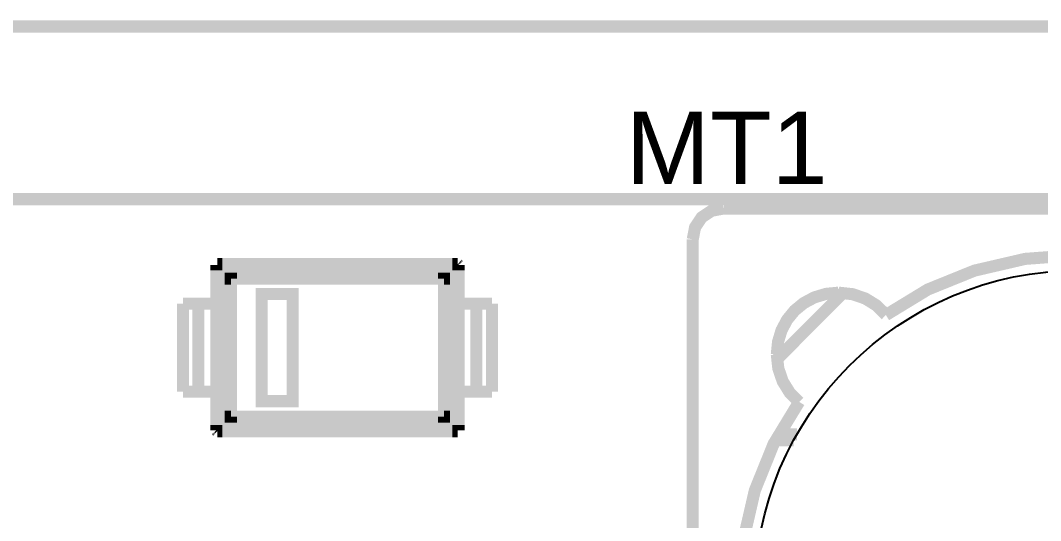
# Model space of a CAD drawing. Header units: inches. Extents: x -3.96 to 3.96, y -2.08 to 2.07.
# Drawn here: x -2.958 to -2.282, y 1.732 to 2.063 of the extents above; entities that cross this region are included whole.
import ezdxf

# ---------------------------------------------------------------- set-up
doc = ezdxf.new("R2010")
doc.units = ezdxf.units.IN
doc.layers.get('0').update_dxf_attribs({"linetype": 'CONTINUOUS'})

msp = doc.modelspace()

# ---------------------------------------------------------------- linework, layer by layer
at = {"const_width": 0.008}
for points in [[(-3.883547, -2.074882), (3.951437, -2.074882), (3.951437, 2.058976), (-3.883547, 2.058976), (-3.883547, -2.074882)], [(-3.883547, -2.074882), (3.951437, -2.074882), (3.951437, 2.058976), (-3.883547, 2.058976), (-3.883547, -2.074882)], [(-3.883547, -2.074882), (3.951437, -2.074882), (3.951437, 2.058976), (-3.883547, 2.058976), (-3.883547, -2.074882)], [(-1.765713, 1.944646), (-3.198783, 1.944646)], [(-1.765713, 1.944646), (-3.198783, 1.944646)], [(-1.765713, 1.944646), (-3.198783, 1.944646)], [(-2.512957, 1.918031), (-2.511377, 1.926089), (-2.507039, 1.932586), (-2.500541, 1.936924), (-2.492484, 1.938504)], [(-2.512957, 1.918031), (-2.511377, 1.926089), (-2.507039, 1.932586), (-2.500541, 1.936924), (-2.492484, 1.938504)], [(-2.512957, 1.918031), (-2.511377, 1.926089), (-2.507039, 1.932586), (-2.500541, 1.936924), (-2.492484, 1.938504)], [(-2.492484, 1.938504), (-2.021618, 1.938504)], [(-2.492484, 1.938504), (-2.021618, 1.938504)], [(-2.492484, 1.938504), (-2.021618, 1.938504)], [(-2.512957, 1.447165), (-2.512957, 1.918031)], [(-2.512957, 1.447165), (-2.512957, 1.918031)], [(-2.512957, 1.447165), (-2.512957, 1.918031)], [(-2.384928, 1.867966), (-2.357182, 1.884849), (-2.326262, 1.897356), (-2.292706, 1.905125), (-2.257051, 1.907795)], [(-2.384928, 1.867966), (-2.357182, 1.884849), (-2.326262, 1.897356), (-2.292706, 1.905125), (-2.257051, 1.907795)], [(-2.384928, 1.867966), (-2.357182, 1.884849), (-2.326262, 1.897356), (-2.292706, 1.905125), (-2.257051, 1.907795)], [(-2.828642, 1.901082), (-2.828642, 1.897621)], [(-2.828642, 1.901082), (-2.828642, 1.897621)], [(-2.828642, 1.901082), (-2.828642, 1.897621)], [(-2.828642, 1.897621), (-2.828642, 1.875449)], [(-2.823065, 1.892045), (-2.828642, 1.897621)], [(-2.828642, 1.897621), (-2.828642, 1.875449)], [(-2.823065, 1.892045), (-2.828642, 1.897621)], [(-2.828642, 1.897621), (-2.828642, 1.875449)], [(-2.823065, 1.892045), (-2.828642, 1.897621)], [(-2.824609, 1.901654), (-2.82807, 1.901654)], [(-2.824609, 1.901654), (-2.82807, 1.901654)], [(-2.824609, 1.901654), (-2.82807, 1.901654)], [(-2.824609, 1.901654), (-2.67217, 1.901654)], [(-2.819033, 1.896078), (-2.824609, 1.901654)], [(-2.824609, 1.901654), (-2.67217, 1.901654)], [(-2.819033, 1.896078), (-2.824609, 1.901654)], [(-2.824609, 1.901654), (-2.67217, 1.901654)], [(-2.819033, 1.896078), (-2.824609, 1.901654)], [(-2.823066, 1.892046), (-2.821859, 1.89487), (-2.819033, 1.896078)], [(-2.823066, 1.892046), (-2.821859, 1.89487), (-2.819033, 1.896078)], [(-2.823066, 1.892046), (-2.821859, 1.89487), (-2.819033, 1.896078)], [(-2.677746, 1.896078), (-2.819033, 1.896078)], [(-2.819033, 1.896078), (-2.819033, 1.892045)], [(-2.677746, 1.896078), (-2.819033, 1.896078)], [(-2.819033, 1.896078), (-2.819033, 1.892045)], [(-2.677746, 1.896078), (-2.819033, 1.896078)], [(-2.819033, 1.896078), (-2.819033, 1.892045)], [(-2.67217, 1.901654), (-2.677746, 1.896078)], [(-2.67217, 1.901654), (-2.677746, 1.896078)], [(-2.67217, 1.901654), (-2.677746, 1.896078)], [(-2.677746, 1.892045), (-2.677746, 1.896078)], [(-2.673714, 1.892046), (-2.674921, 1.89487), (-2.677746, 1.896078)], [(-2.677746, 1.892045), (-2.677746, 1.896078)], [(-2.673714, 1.892046), (-2.674921, 1.89487), (-2.677746, 1.896078)], [(-2.677746, 1.892045), (-2.677746, 1.896078)], [(-2.673714, 1.892046), (-2.674921, 1.89487), (-2.677746, 1.896078)], [(-2.673714, 1.892045), (-2.668138, 1.897621)], [(-2.673714, 1.892045), (-2.668138, 1.897621)], [(-2.673714, 1.892045), (-2.668138, 1.897621)], [(-2.668709, 1.901654), (-2.67217, 1.901654)], [(-2.668709, 1.901654), (-2.67217, 1.901654)], [(-2.668709, 1.901654), (-2.67217, 1.901654)], [(-2.668409, 1.901382), (-2.668709, 1.901654)], [(-2.668409, 1.901382), (-2.668709, 1.901654)], [(-2.668409, 1.901382), (-2.668709, 1.901654)], [(-2.668409, 1.901382), (-2.668138, 1.901082)], [(-2.668409, 1.901382), (-2.668138, 1.901082)], [(-2.668409, 1.901382), (-2.668138, 1.901082)], [(-2.668138, 1.901082), (-2.668138, 1.897621)], [(-2.668138, 1.901082), (-2.668138, 1.897621)], [(-2.668138, 1.901082), (-2.668138, 1.897621)], [(-2.668138, 1.897621), (-2.668138, 1.875449), (-2.668138, 1.817307), (-2.668138, 1.795135)], [(-2.668138, 1.897621), (-2.668138, 1.875449), (-2.668138, 1.817307), (-2.668138, 1.795135)], [(-2.668138, 1.897621), (-2.668138, 1.875449), (-2.668138, 1.817307), (-2.668138, 1.795135)], [(-2.823065, 1.892045), (-2.823065, 1.800711)], [(-2.819033, 1.892045), (-2.823065, 1.892045)], [(-2.823065, 1.892045), (-2.823065, 1.800711)], [(-2.819033, 1.892045), (-2.823065, 1.892045)], [(-2.823065, 1.892045), (-2.823065, 1.800711)], [(-2.819033, 1.892045), (-2.823065, 1.892045)], [(-2.819033, 1.800711), (-2.819033, 1.892045)], [(-2.819033, 1.892045), (-2.677746, 1.892045), (-2.677746, 1.800711)], [(-2.819033, 1.800711), (-2.819033, 1.892045)], [(-2.819033, 1.892045), (-2.677746, 1.892045), (-2.677746, 1.800711)], [(-2.819033, 1.800711), (-2.819033, 1.892045)], [(-2.819033, 1.892045), (-2.677746, 1.892045), (-2.677746, 1.800711)], [(-2.673714, 1.892045), (-2.677746, 1.892045)], [(-2.673714, 1.892045), (-2.677746, 1.892045)], [(-2.673714, 1.892045), (-2.677746, 1.892045)], [(-2.673714, 1.800711), (-2.673714, 1.892045)], [(-2.673714, 1.800711), (-2.673714, 1.892045)], [(-2.673714, 1.800711), (-2.673714, 1.892045)], [(-2.457234, 1.841837), (-2.45642, 1.850209), (-2.454076, 1.857951), (-2.450352, 1.864913), (-2.445398, 1.870946), (-2.439366, 1.8759), (-2.432404, 1.879623), (-2.424661, 1.881967), (-2.416289, 1.882782)], [(-2.457234, 1.841837), (-2.45642, 1.850209), (-2.454076, 1.857951), (-2.450352, 1.864913), (-2.445398, 1.870946), (-2.439366, 1.8759), (-2.432404, 1.879623), (-2.424661, 1.881967), (-2.416289, 1.882782)], [(-2.457234, 1.841837), (-2.45642, 1.850209), (-2.454076, 1.857951), (-2.450352, 1.864913), (-2.445398, 1.870946), (-2.439366, 1.8759), (-2.432404, 1.879623), (-2.424661, 1.881967), (-2.416289, 1.882782)], [(-2.413205, 1.882665), (-2.457118, 1.838752)], [(-2.413205, 1.882665), (-2.457118, 1.838752)], [(-2.413205, 1.882665), (-2.457118, 1.838752)], [(-2.384832, 1.868046), (-2.391044, 1.874214), (-2.398502, 1.87885), (-2.406989, 1.881768), (-2.416289, 1.882782)], [(-2.384832, 1.868046), (-2.391044, 1.874214), (-2.398502, 1.87885), (-2.406989, 1.881768), (-2.416289, 1.882782)], [(-2.384832, 1.868046), (-2.391044, 1.874214), (-2.398502, 1.87885), (-2.406989, 1.881768), (-2.416289, 1.882782)], [(-2.850752, 1.875449), (-2.850752, 1.817307)], [(-2.840516, 1.875449), (-2.850752, 1.875449)], [(-2.850752, 1.875449), (-2.850752, 1.817307)], [(-2.840516, 1.875449), (-2.850752, 1.875449)], [(-2.850752, 1.875449), (-2.850752, 1.817307)], [(-2.840516, 1.875449), (-2.850752, 1.875449)], [(-2.840516, 1.875449), (-2.828642, 1.875449)], [(-2.840516, 1.817307), (-2.840516, 1.875449)], [(-2.840516, 1.875449), (-2.828642, 1.875449)], [(-2.840516, 1.817307), (-2.840516, 1.875449)], [(-2.840516, 1.875449), (-2.828642, 1.875449)], [(-2.840516, 1.817307), (-2.840516, 1.875449)], [(-2.828642, 1.875449), (-2.828642, 1.817307)], [(-2.828642, 1.875449), (-2.828642, 1.817307)], [(-2.828642, 1.875449), (-2.828642, 1.817307)], [(-2.798561, 1.810947), (-2.778088, 1.810947), (-2.778088, 1.881809), (-2.798561, 1.881809), (-2.798561, 1.810947)], [(-2.798561, 1.810947), (-2.778088, 1.810947), (-2.778088, 1.881809), (-2.798561, 1.881809), (-2.798561, 1.810947)], [(-2.798561, 1.810947), (-2.778088, 1.810947), (-2.778088, 1.881809), (-2.798561, 1.881809), (-2.798561, 1.810947)], [(-2.668138, 1.875449), (-2.656264, 1.875449)], [(-2.668138, 1.875449), (-2.656264, 1.875449)], [(-2.668138, 1.875449), (-2.656264, 1.875449)], [(-2.656264, 1.875449), (-2.646028, 1.875449)], [(-2.656264, 1.875449), (-2.656264, 1.817307)], [(-2.656264, 1.875449), (-2.646028, 1.875449)], [(-2.656264, 1.875449), (-2.656264, 1.817307)], [(-2.656264, 1.875449), (-2.646028, 1.875449)], [(-2.656264, 1.875449), (-2.656264, 1.817307)], [(-2.646028, 1.817307), (-2.646028, 1.875449)], [(-2.646028, 1.817307), (-2.646028, 1.875449)], [(-2.646028, 1.817307), (-2.646028, 1.875449)], [(-2.457234, 1.841837), (-2.45622, 1.832537), (-2.453302, 1.82405), (-2.448667, 1.816592), (-2.442498, 1.81038)], [(-2.457234, 1.841837), (-2.45622, 1.832537), (-2.453302, 1.82405), (-2.448667, 1.816592), (-2.442498, 1.81038)], [(-2.457234, 1.841837), (-2.45622, 1.832537), (-2.453302, 1.82405), (-2.448667, 1.816592), (-2.442498, 1.81038)], [(-2.850752, 1.817307), (-2.840516, 1.817307)], [(-2.850752, 1.817307), (-2.840516, 1.817307)], [(-2.850752, 1.817307), (-2.840516, 1.817307)], [(-2.828642, 1.817307), (-2.840516, 1.817307)], [(-2.828642, 1.817307), (-2.840516, 1.817307)], [(-2.828642, 1.817307), (-2.840516, 1.817307)], [(-2.828642, 1.817307), (-2.828642, 1.795135)], [(-2.828642, 1.817307), (-2.828642, 1.795135)], [(-2.828642, 1.817307), (-2.828642, 1.795135)], [(-2.656264, 1.817307), (-2.668138, 1.817307)], [(-2.656264, 1.817307), (-2.668138, 1.817307)], [(-2.656264, 1.817307), (-2.668138, 1.817307)], [(-2.656264, 1.817307), (-2.646028, 1.817307)], [(-2.656264, 1.817307), (-2.646028, 1.817307)], [(-2.656264, 1.817307), (-2.646028, 1.817307)], [(-2.482248, 1.682598), (-2.479578, 1.718253), (-2.471809, 1.751809), (-2.459302, 1.782729), (-2.442419, 1.810475)], [(-2.482248, 1.682598), (-2.479578, 1.718253), (-2.471809, 1.751809), (-2.459302, 1.782729), (-2.442419, 1.810475)], [(-2.482248, 1.682598), (-2.479578, 1.718253), (-2.471809, 1.751809), (-2.459302, 1.782729), (-2.442419, 1.810475)], [(-2.828642, 1.795135), (-2.823065, 1.800711)], [(-2.828642, 1.795135), (-2.823065, 1.800711)], [(-2.828642, 1.795135), (-2.823065, 1.800711)], [(-2.828642, 1.795135), (-2.828642, 1.791674)], [(-2.828642, 1.795135), (-2.828642, 1.791674)], [(-2.828642, 1.795135), (-2.828642, 1.791674)], [(-2.819033, 1.796679), (-2.824609, 1.791102)], [(-2.819033, 1.796679), (-2.824609, 1.791102)], [(-2.819033, 1.796679), (-2.824609, 1.791102)], [(-2.823066, 1.800711), (-2.821859, 1.797886), (-2.819033, 1.796678)], [(-2.823066, 1.800711), (-2.821859, 1.797886), (-2.819033, 1.796678)], [(-2.823066, 1.800711), (-2.821859, 1.797886), (-2.819033, 1.796678)], [(-2.823065, 1.800711), (-2.819033, 1.800711)], [(-2.823065, 1.800711), (-2.819033, 1.800711)], [(-2.823065, 1.800711), (-2.819033, 1.800711)], [(-2.677746, 1.800711), (-2.819033, 1.800711)], [(-2.819033, 1.800711), (-2.819033, 1.796679)], [(-2.677746, 1.800711), (-2.819033, 1.800711)], [(-2.819033, 1.800711), (-2.819033, 1.796679)], [(-2.677746, 1.800711), (-2.819033, 1.800711)], [(-2.819033, 1.800711), (-2.819033, 1.796679)], [(-2.819033, 1.796679), (-2.677746, 1.796679)], [(-2.819033, 1.796679), (-2.677746, 1.796679)], [(-2.819033, 1.796679), (-2.677746, 1.796679)], [(-2.677746, 1.796679), (-2.677746, 1.800711)], [(-2.677746, 1.800711), (-2.673714, 1.800711)], [(-2.673714, 1.800711), (-2.674921, 1.797886), (-2.677746, 1.796678)], [(-2.677746, 1.796679), (-2.677746, 1.800711)], [(-2.677746, 1.800711), (-2.673714, 1.800711)], [(-2.673714, 1.800711), (-2.674921, 1.797886), (-2.677746, 1.796678)], [(-2.677746, 1.796679), (-2.677746, 1.800711)], [(-2.677746, 1.800711), (-2.673714, 1.800711)], [(-2.673714, 1.800711), (-2.674921, 1.797886), (-2.677746, 1.796678)], [(-2.67217, 1.791102), (-2.677746, 1.796679)], [(-2.67217, 1.791102), (-2.677746, 1.796679)], [(-2.67217, 1.791102), (-2.677746, 1.796679)], [(-2.668138, 1.795135), (-2.673714, 1.800711)], [(-2.668138, 1.795135), (-2.673714, 1.800711)], [(-2.668138, 1.795135), (-2.673714, 1.800711)], [(-2.668138, 1.795135), (-2.668138, 1.791674)], [(-2.668138, 1.795135), (-2.668138, 1.791674)], [(-2.668138, 1.795135), (-2.668138, 1.791674)], [(-2.82837, 1.791374), (-2.828642, 1.791674)], [(-2.82837, 1.791374), (-2.828642, 1.791674)], [(-2.82837, 1.791374), (-2.828642, 1.791674)], [(-2.82837, 1.791374), (-2.82807, 1.791103)], [(-2.82837, 1.791374), (-2.82807, 1.791103)], [(-2.82837, 1.791374), (-2.82807, 1.791103)], [(-2.82807, 1.791102), (-2.824609, 1.791102)], [(-2.82807, 1.791102), (-2.824609, 1.791102)], [(-2.82807, 1.791102), (-2.824609, 1.791102)], [(-2.824609, 1.791102), (-2.67217, 1.791102)], [(-2.824609, 1.791102), (-2.67217, 1.791102)], [(-2.824609, 1.791102), (-2.67217, 1.791102)], [(-2.67217, 1.791102), (-2.668709, 1.791102)], [(-2.67217, 1.791102), (-2.668709, 1.791102)], [(-2.67217, 1.791102), (-2.668709, 1.791102)], [(-2.455496, 1.789055), (-2.4438, 1.789055)], [(-2.455496, 1.789055), (-2.4438, 1.789055)], [(-2.455496, 1.789055), (-2.4438, 1.789055)], [(-2.457639, 1.784961), (-2.446075, 1.784961)], [(-2.457639, 1.784961), (-2.446075, 1.784961)], [(-2.457639, 1.784961), (-2.446075, 1.784961)]]:
    msp.add_lwpolyline(points, dxfattribs=at)
msp.add_circle((-2.257051, 1.682598), 0.214961)
msp.add_circle((-2.257051, 1.682598), 0.214961)
msp.add_circle((-2.257051, 1.682598), 0.214961)

# ---------------------------------------------------------------- texts
at = {"width": 1.041667}
msp.add_text('MT1', height=0.048, dxfattribs=at).set_placement((-2.557248, 1.954646))
msp.add_text('MT1', height=0.048, dxfattribs=at).set_placement((-2.557248, 1.954646))
msp.add_text('MT1', height=0.048, dxfattribs=at).set_placement((-2.557248, 1.954646))

doc.saveas('drawing.dxf')
